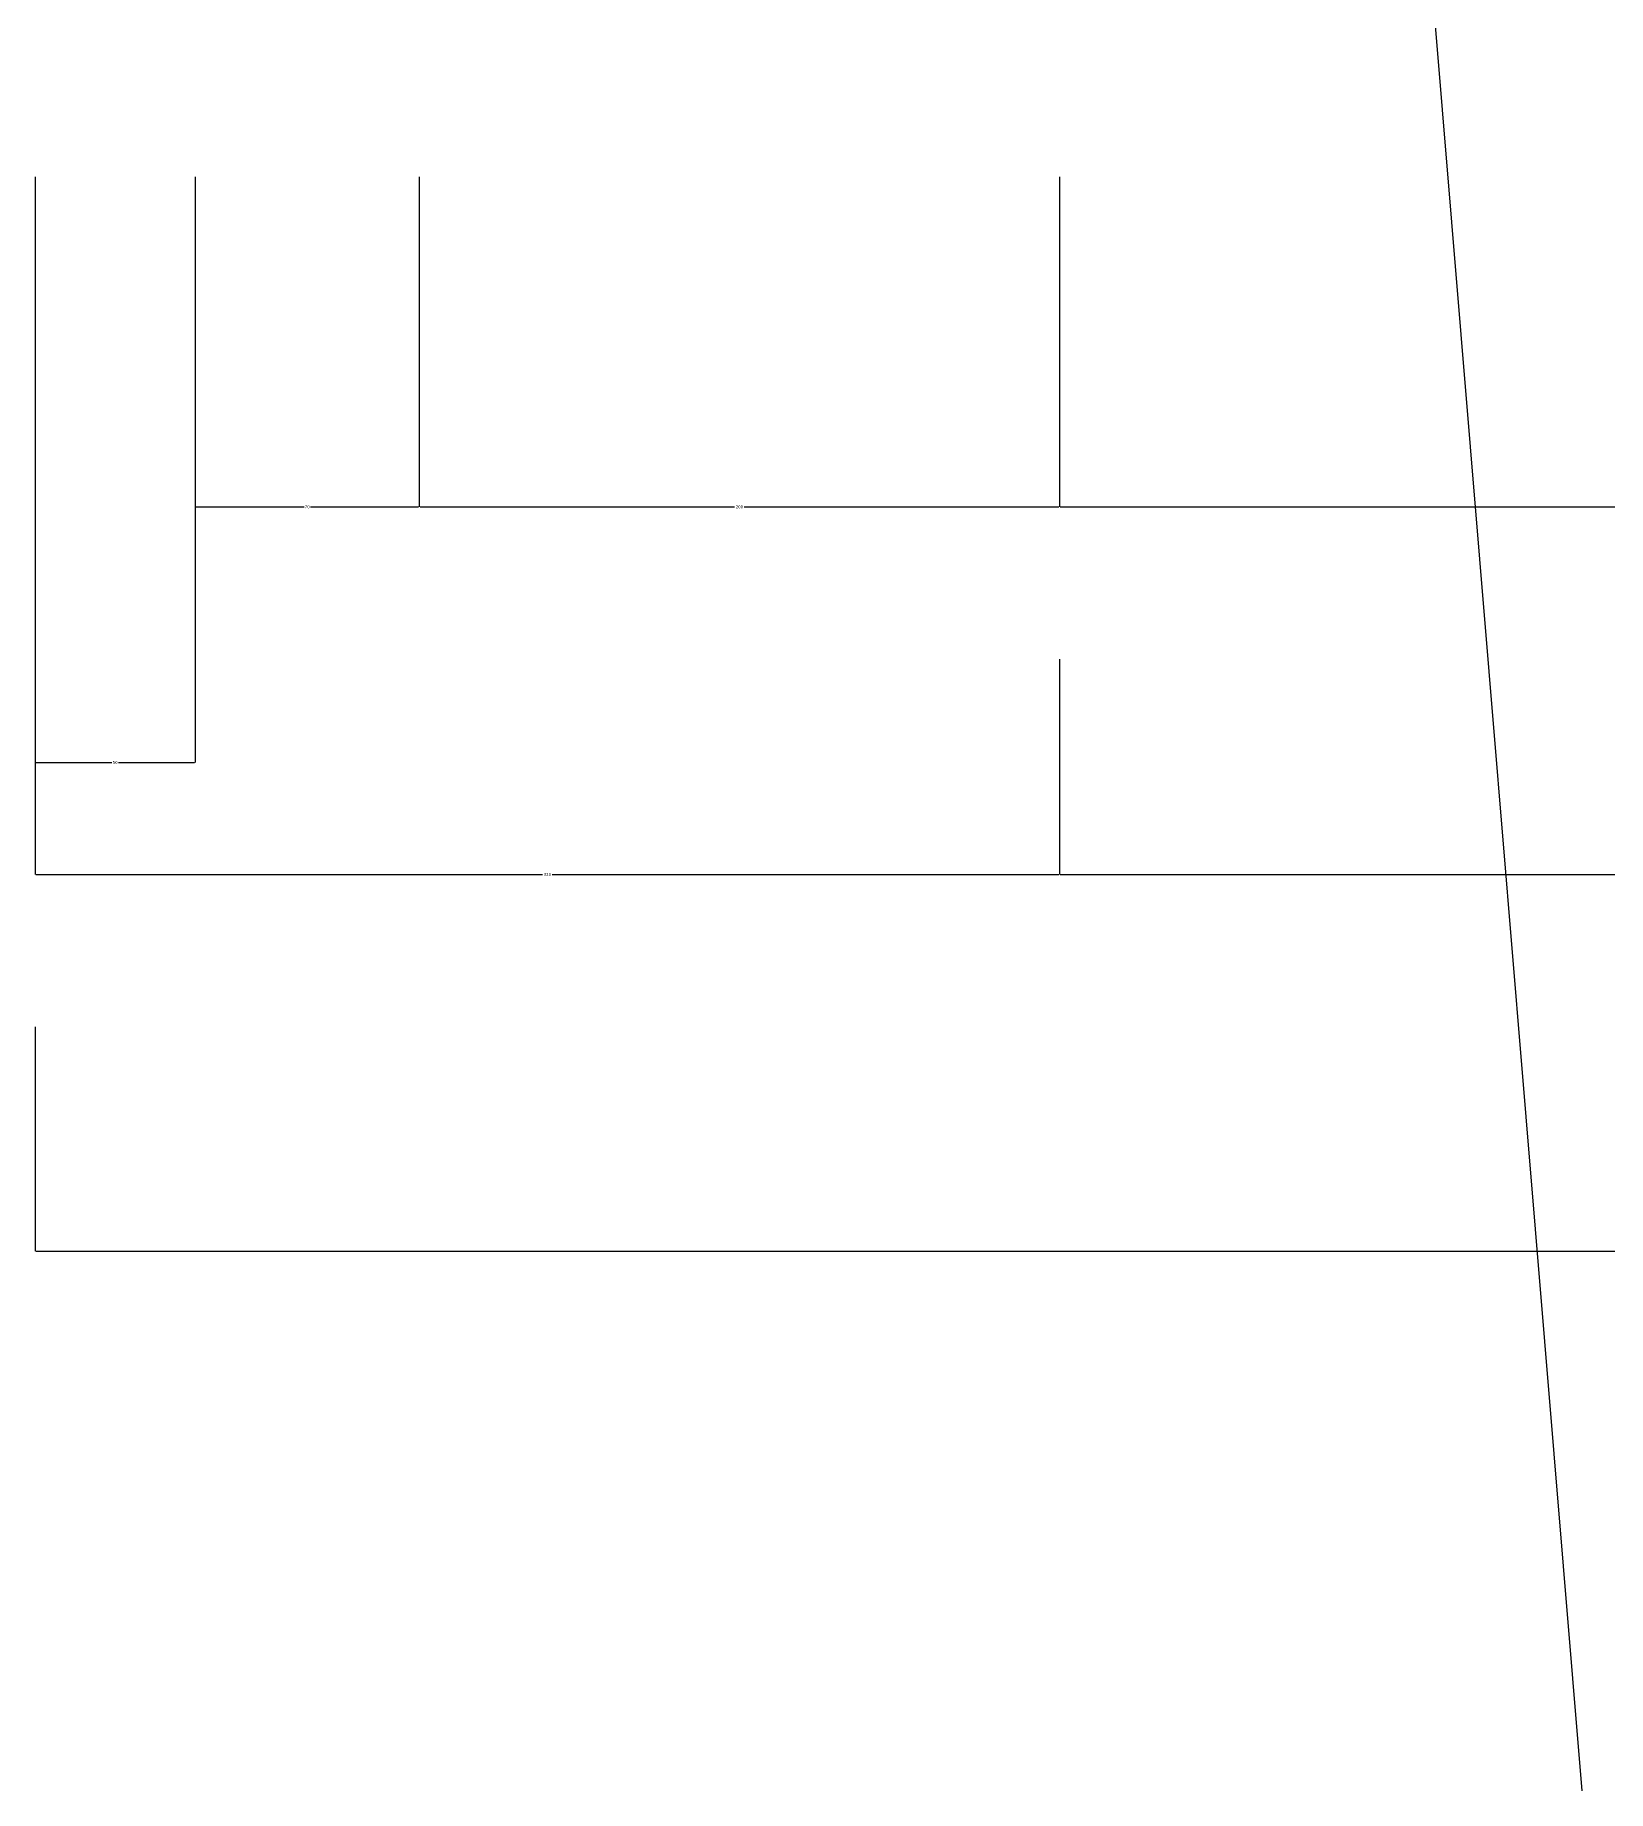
# Model space of a CAD drawing. Header units: metres. Extents: x 257 to 5327, y 365 to 7077.
# Drawn here: x 540 to 1032, y 2359 to 2908 of the extents above; entities that cross this region are included whole.
import ezdxf

# ---------------------------------------------------------------- set-up
doc = ezdxf.new("R2010")
doc.units = ezdxf.units.M
doc.layers.add('DIM', color=3, linetype='Continuous')
doc.dimstyles.get("Standard").update_dxf_attribs({"dimtxt": 2.5, "dimasz": 2.5, "dimexe": 1.25, "dimexo": 0.625, "dimtad": 1, "dimcen": 2.5, "dimazin": 3, "dimtfac": 1, "dimtmove": 0, "dimatfit": 3})

# ---------------------------------------------------------------- blocks, each defined once
blk = doc.blocks.new('*D9')
for p, q in [((860.32, 2863.55), (860.32, 2760.48)), ((1580.32, 2863.55), (1580.32, 2760.48)), ((860.57, 2760.48), (1218.82, 2760.48)), ((1221.82, 2760.48), (1580.07, 2760.48))]:
    blk.add_line(p, q)
at = {"layer": 'Defpoints'}
for p in [(860.32, 2863.55), (1580.32, 2863.55), (860.32, 2760.48)]:
    blk.add_point(p, dxfattribs=at)
at = {"layer": 'DIM', "insert": (1220.32, 2760.48), "char_height": 1, "attachment_point": 5}
blk.add_mtext('720', dxfattribs=at)
blk = doc.blocks.new('*D12')
for p, q in [((860.32, 2712.85), (860.32, 2645.64)), ((3260.32, 2712.85), (3260.32, 2645.64)), ((860.57, 2645.64), (2058.32, 2645.64)), ((2062.32, 2645.64), (3260.07, 2645.64))]:
    blk.add_line(p, q)
at = {"layer": 'Defpoints'}
for p in [(860.32, 2712.85), (3260.32, 2712.85), (860.32, 2645.64)]:
    blk.add_point(p, dxfattribs=at)
at = {"layer": 'DIM', "insert": (2060.32, 2645.64), "char_height": 1, "attachment_point": 5}
blk.add_mtext('2400', dxfattribs=at)
blk = doc.blocks.new('*D13')
for p, q in [((540.32, 2598.01), (540.32, 2528.03)), ((3580.32, 2598.01), (3580.32, 2528.03)), ((540.57, 2528.03), (2058.32, 2528.03)), ((2062.32, 2528.03), (3580.07, 2528.03))]:
    blk.add_line(p, q)
at = {"layer": 'Defpoints'}
for p in [(540.32, 2598.01), (3580.32, 2598.01), (540.32, 2528.03)]:
    blk.add_point(p, dxfattribs=at)
at = {"layer": 'DIM', "insert": (2060.32, 2528.03), "char_height": 1, "attachment_point": 5}
blk.add_mtext('3040', dxfattribs=at)
blk = doc.blocks.new('*D23')
for p, q in [((660.32, 2863.55), (660.32, 2760.48)), ((860.32, 2863.55), (860.32, 2760.48)), ((660.57, 2760.48), (758.82, 2760.48)), ((761.82, 2760.48), (860.07, 2760.48))]:
    blk.add_line(p, q)
at = {"layer": 'Defpoints'}
for p in [(660.32, 2863.55), (860.32, 2863.55), (660.32, 2760.48)]:
    blk.add_point(p, dxfattribs=at)
at = {"layer": 'DIM', "insert": (760.32, 2760.48), "char_height": 1, "attachment_point": 5}
blk.add_mtext('200', dxfattribs=at)
blk = doc.blocks.new('*D24')
for p, q in [((540.32, 2712.85), (540.32, 2645.64)), ((860.32, 2712.85), (860.32, 2645.64)), ((540.57, 2645.64), (698.82, 2645.64)), ((701.82, 2645.64), (860.07, 2645.64))]:
    blk.add_line(p, q)
at = {"layer": 'Defpoints'}
for p in [(540.32, 2712.85), (860.32, 2712.85), (540.32, 2645.64)]:
    blk.add_point(p, dxfattribs=at)
at = {"layer": 'DIM', "insert": (700.32, 2645.64), "char_height": 1, "attachment_point": 5}
blk.add_mtext('320', dxfattribs=at)
blk = doc.blocks.new('*D25')
for p, q in [((540.32, 2863.55), (540.32, 2680.63)), ((590.32, 2863.55), (590.32, 2680.63)), ((540.57, 2680.63), (564.32, 2680.63)), ((566.32, 2680.63), (590.07, 2680.63))]:
    blk.add_line(p, q)
at = {"layer": 'Defpoints'}
for p in [(540.32, 2863.55), (590.32, 2863.55), (540.32, 2680.63)]:
    blk.add_point(p, dxfattribs=at)
at = {"layer": 'DIM', "insert": (565.32, 2680.63), "char_height": 1, "attachment_point": 5}
blk.add_mtext('50', dxfattribs=at)
blk = doc.blocks.new('*D26')
for p, q in [((590.32, 2863.55), (590.32, 2760.48)), ((660.32, 2863.55), (660.32, 2760.48)), ((590.57, 2760.48), (624.32, 2760.48)), ((626.32, 2760.48), (660.07, 2760.48))]:
    blk.add_line(p, q)
at = {"layer": 'Defpoints'}
for p in [(590.32, 2863.55), (660.32, 2863.55), (590.32, 2760.48)]:
    blk.add_point(p, dxfattribs=at)
at = {"layer": 'DIM', "insert": (625.32, 2760.48), "char_height": 1, "attachment_point": 5}
blk.add_mtext('70', dxfattribs=at)

msp = doc.modelspace()

# ---------------------------------------------------------------- dimensions: what is measured, and where the dimension line sits
at = {"layer": 'DIM'}
for base, p1, p2, picture, middle in [((540.32, 2680.63), (540.32, 2863.55), (590.32, 2863.55), '*D25', (565.32, 2680.63)), ((590.32, 2760.48), (590.32, 2863.55), (660.32, 2863.55), '*D26', (625.32, 2760.48)), ((660.32, 2760.48), (660.32, 2863.55), (860.32, 2863.55), '*D23', (760.32, 2760.48)), ((860.32, 2760.48), (860.32, 2863.55), (1580.32, 2863.55), '*D9', (1220.32, 2760.48)), ((540.32, 2645.64), (540.32, 2712.85), (860.32, 2712.85), '*D24', (700.32, 2645.64)), ((860.32, 2645.64), (860.32, 2712.85), (3260.32, 2712.85), '*D12', (2060.32, 2645.64)), ((540.32, 2528.03), (540.32, 2598.01), (3580.32, 2598.01), '*D13', (2060.32, 2528.03))]:
    dim = msp.add_linear_dim(base=base, p1=p1, p2=p2, dimstyle='Standard', dxfattribs=at)
    dim.commit()
    dim.dimension.update_dxf_attribs({"geometry": picture, "text_midpoint": middle})

# ---------------------------------------------------------------- leaders
msp.add_leader([(881.24, 4074.3), (1023.43, 2359.39)], dimstyle='Standard', dxfattribs=at)

doc.saveas('drawing.dxf')
